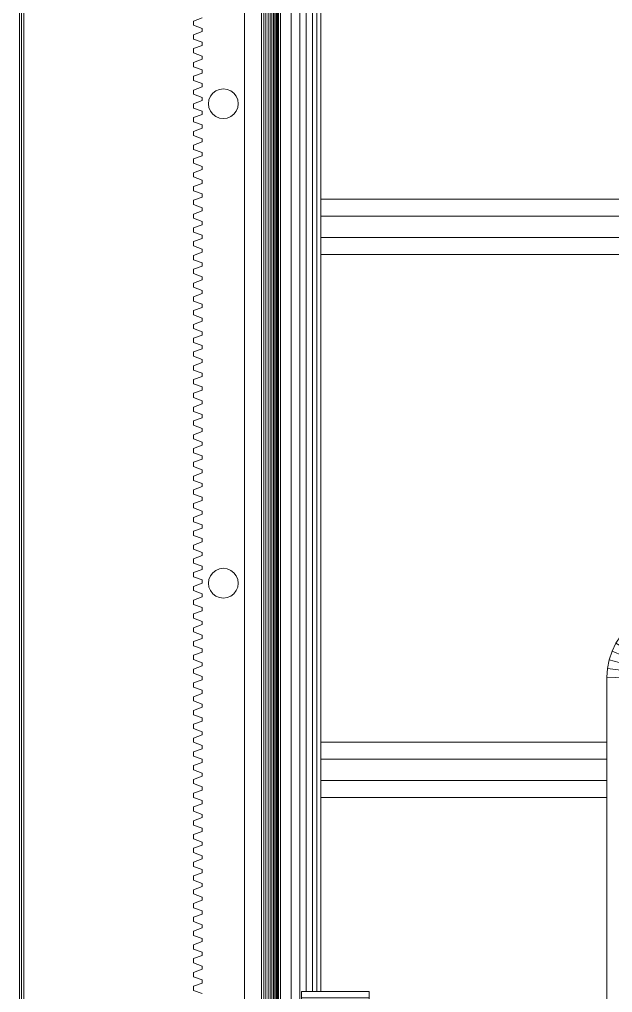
# Model space of a CAD drawing. Header units: inches. Extents: x -827 to 154, y -802 to 207.
# Drawn here: x -121.84 to -113.1, y -162.1 to -147.77 of the extents above; entities that cross this region are included whole.
import ezdxf

# ---------------------------------------------------------------- set-up
doc = ezdxf.new("R2010")
doc.units = ezdxf.units.IN
doc.header["$MEASUREMENT"] = 0
doc.layers.add('Layer0', color=7, linetype='Continuous', lineweight=9)
doc.layers.add('Shop_Sabre_RC-8_CNC_Router_skp', color=8, linetype='Continuous', lineweight=9)

# ---------------------------------------------------------------- blocks, each defined once
blk = doc.blocks.new('Shop_Sabre_RC-8_CNC_Router_skp_171-402910-Level 1')
at = {"layer": 'Layer0'}
for p, q in [((0.002, 6.078), (0, 6.07)), ((0, 6.07), (0.002, 6.078)), ((0, 6.07), (0, 0.055)), ((0, 6.07), (0, 0.055)), ((0.004, 6.086), (0.002, 6.078)), ((0.002, 6.078), (0.004, 6.086)), ((0.008, 6.093), (0.004, 6.086)), ((0.004, 6.086), (0.008, 6.093)), ((0.012, 6.099), (0.008, 6.093)), ((0.008, 6.093), (0.012, 6.099)), ((0.017, 6.105), (0.012, 6.099)), ((0.012, 6.099), (0.017, 6.105)), ((0.017, 6.105), (0.023, 6.11)), ((0.017, 6.105), (0.023, 6.11)), ((0.023, 6.11), (0.03, 6.115)), ((0.023, 6.11), (0.03, 6.115)), ((0.03, 6.115), (0.037, 6.118)), ((0.03, 6.115), (0.037, 6.118)), ((0.037, 6.118), (0.044, 6.121)), ((0.037, 6.118), (0.044, 6.121)), ((0.044, 6.121), (0.052, 6.122)), ((0.044, 6.121), (0.052, 6.122)), ((0.052, 6.122), (0.091, 6.125)), ((0.052, 6.122), (0.091, 6.125)), ((0.091, 6.125), (11.029, 6.125)), ((0.091, 6.125), (11.029, 6.125)), ((11.029, 6.125), (11.068, 6.122)), ((11.029, 6.125), (11.068, 6.122)), ((11.068, 6.122), (11.076, 6.121)), ((11.068, 6.122), (11.076, 6.121)), ((11.076, 6.121), (11.083, 6.118)), ((11.076, 6.121), (11.083, 6.118)), ((11.083, 6.118), (11.09, 6.115)), ((11.083, 6.118), (11.09, 6.115)), ((11.09, 6.115), (11.097, 6.11)), ((11.09, 6.115), (11.097, 6.11)), ((11.097, 6.11), (11.103, 6.105)), ((11.097, 6.11), (11.103, 6.105)), ((11.108, 6.099), (11.103, 6.105)), ((11.103, 6.105), (11.108, 6.099)), ((11.112, 6.093), (11.108, 6.099)), ((11.108, 6.099), (11.112, 6.093)), ((11.116, 6.086), (11.112, 6.093)), ((11.112, 6.093), (11.116, 6.086)), ((11.118, 6.078), (11.116, 6.086)), ((11.116, 6.086), (11.118, 6.078)), ((11.12, 6.07), (11.118, 6.078)), ((11.118, 6.078), (11.12, 6.07)), ((11.12, 6.07), (11.122, 6.032)), ((11.122, 6.032), (11.12, 6.07)), ((11.122, 4.372), (11.122, 6.032)), ((11.122, 4.372), (11.122, 6.032)), ((0.125, 0.125), (0.125, 6)), ((10.997, 6), (0.125, 6)), ((10.997, 4.497), (10.997, 6)), ((0, 0.055), (0.002, 0.047)), ((0.002, 0.047), (0, 0.055)), ((0.002, 0.047), (0.004, 0.039)), ((0.002, 0.047), (0.004, 0.039)), ((0.004, 0.039), (0.008, 0.032)), ((0.004, 0.039), (0.008, 0.032)), ((0.008, 0.032), (0.012, 0.026)), ((0.008, 0.032), (0.012, 0.026)), ((0.012, 0.026), (0.017, 0.02)), ((0.012, 0.026), (0.017, 0.02)), ((0.023, 0.015), (0.017, 0.02)), ((0.017, 0.02), (0.023, 0.015)), ((0.03, 0.01), (0.023, 0.015)), ((0.023, 0.015), (0.03, 0.01)), ((0.037, 0.007), (0.03, 0.01)), ((0.03, 0.01), (0.037, 0.007)), ((0.044, 0.004), (0.037, 0.007)), ((0.037, 0.007), (0.044, 0.004)), ((0.052, 0.003), (0.044, 0.004)), ((0.044, 0.004), (0.052, 0.003)), ((0.052, 0.003), (0.091, 0)), ((0.091, 0), (0.052, 0.003)), ((4.563, 0), (0.091, 0)), ((0.125, 0.125), (4.563, 0.125)), ((0.091, 0), (4.563, 0))]:
    blk.add_line(p, q, dxfattribs=at)
blk = doc.blocks.new('Shop_Sabre_RC-8_CNC_Router_skp_170-402909-Level 1')
at = {"layer": 'Layer0'}
for p, q in [((0.617, 12.915), (0.5, 12.857)), ((0.5, 12.857), (0.617, 12.915)), ((0.741, 12.957), (0.617, 12.915)), ((0.617, 12.915), (0.741, 12.957)), ((0.617, 12.915), (0.977, 12.047)), ((0.977, 12.047), (0.617, 12.915)), ((0.869, 12.983), (0.741, 12.957)), ((0.741, 12.957), (0.869, 12.983)), ((0.741, 12.957), (0.984, 12.05)), ((0.984, 12.05), (0.741, 12.957)), ((0.869, 12.983), (1, 12.991)), ((1, 12.991), (0.869, 12.983)), ((0.869, 12.983), (0.992, 12.051)), ((0.992, 12.051), (0.869, 12.983)), ((1, 12.991), (3.628, 12.991)), ((1, 12.991), (1.031, 12.054)), ((3.628, 12.991), (1, 12.991)), ((1.031, 12.054), (1, 12.991)), ((0.391, 12.785), (0.293, 12.699)), ((0.293, 12.699), (0.391, 12.785)), ((0.5, 12.857), (0.391, 12.785)), ((0.391, 12.785), (0.5, 12.857)), ((0.391, 12.785), (0.963, 12.039)), ((0.963, 12.039), (0.391, 12.785)), ((0.97, 12.044), (0.5, 12.857)), ((0.5, 12.857), (0.97, 12.044)), ((0.207, 12.6), (0.293, 12.699)), ((0.207, 12.6), (0.293, 12.699)), ((0.957, 12.034), (0.293, 12.699)), ((0.957, 12.034), (0.293, 12.699)), ((0.076, 12.374), (0.134, 12.491)), ((0.076, 12.374), (0.134, 12.491)), ((0.134, 12.491), (0.207, 12.6)), ((0.134, 12.491), (0.207, 12.6)), ((0.134, 12.491), (0.948, 12.022)), ((0.948, 12.022), (0.134, 12.491)), ((0.952, 12.028), (0.207, 12.6)), ((0.207, 12.6), (0.952, 12.028)), ((0.034, 12.25), (0.076, 12.374)), ((0.034, 12.25), (0.076, 12.374)), ((0.076, 12.374), (0.944, 12.015)), ((0.944, 12.015), (0.076, 12.374)), ((0.009, 12.122), (0.034, 12.25)), ((0.009, 12.122), (0.034, 12.25)), ((0.942, 12.007), (0.034, 12.25)), ((0.034, 12.25), (0.942, 12.007)), ((0.009, 12.122), (0, 11.991)), ((0, 11.991), (0.009, 12.122)), ((0.009, 12.122), (0.94, 11.999)), ((0.94, 11.999), (0.009, 12.122)), ((0, 0.991), (0, 11.991)), ((0, 11.991), (0.938, 11.961)), ((0, 11.991), (0, 0.991)), ((0, 11.991), (0.938, 11.961)), ((8, 0.991), (8, 5.994)), ((8, 5.994), (8, 0.991)), ((0, 0.991), (0.938, 1.022)), ((0.938, 1.022), (0, 0.991)), ((7.063, 1.022), (8, 0.991)), ((8, 0.991), (7.063, 1.022)), ((0, 0.991), (0.009, 0.861)), ((0, 0.991), (0.009, 0.861)), ((0.009, 0.861), (0.94, 0.984)), ((0.94, 0.984), (0.009, 0.861)), ((0.009, 0.861), (0.034, 0.733)), ((0.009, 0.861), (0.034, 0.733)), ((0.942, 0.976), (0.034, 0.733)), ((0.034, 0.733), (0.942, 0.976)), ((0.944, 0.968), (0.076, 0.609)), ((0.076, 0.609), (0.944, 0.968)), ((0.134, 0.491), (0.948, 0.961)), ((0.948, 0.961), (0.134, 0.491)), ((0.952, 0.955), (0.207, 0.383)), ((0.207, 0.383), (0.952, 0.955)), ((0.293, 0.284), (0.957, 0.949)), ((0.957, 0.949), (0.293, 0.284)), ((0.963, 0.943), (0.391, 0.198)), ((0.391, 0.198), (0.963, 0.943)), ((0.5, 0.125), (0.97, 0.939)), ((0.97, 0.939), (0.5, 0.125)), ((0.617, 0.068), (0.977, 0.936)), ((0.977, 0.936), (0.617, 0.068)), ((0.984, 0.933), (0.741, 0.026)), ((0.741, 0.026), (0.984, 0.933)), ((0.992, 0.931), (0.869, 0)), ((0.869, 0), (0.992, 0.931)), ((7.131, 0), (7.008, 0.931)), ((7.008, 0.931), (7.131, 0)), ((7.016, 0.933), (7.259, 0.026)), ((7.259, 0.026), (7.016, 0.933)), ((7.023, 0.936), (7.383, 0.068)), ((7.383, 0.068), (7.023, 0.936)), ((7.5, 0.125), (7.03, 0.939)), ((7.03, 0.939), (7.5, 0.125)), ((7.609, 0.198), (7.037, 0.943)), ((7.037, 0.943), (7.609, 0.198)), ((7.043, 0.949), (7.707, 0.284)), ((7.043, 0.949), (7.707, 0.284)), ((7.048, 0.955), (7.793, 0.383)), ((7.793, 0.383), (7.048, 0.955)), ((7.052, 0.961), (7.866, 0.491)), ((7.866, 0.491), (7.052, 0.961)), ((7.924, 0.609), (7.056, 0.968)), ((7.056, 0.968), (7.924, 0.609)), ((7.058, 0.976), (7.966, 0.733)), ((7.966, 0.733), (7.058, 0.976)), ((7.991, 0.861), (7.06, 0.984)), ((7.06, 0.984), (7.991, 0.861)), ((7.991, 0.861), (7.966, 0.733)), ((7.966, 0.733), (7.991, 0.861)), ((7.991, 0.861), (8, 0.991)), ((8, 0.991), (7.991, 0.861)), ((0.034, 0.733), (0.076, 0.609)), ((0.034, 0.733), (0.076, 0.609)), ((7.966, 0.733), (7.924, 0.609)), ((7.924, 0.609), (7.966, 0.733)), ((0.076, 0.609), (0.134, 0.491)), ((0.076, 0.609), (0.134, 0.491)), ((7.924, 0.609), (7.866, 0.491)), ((7.866, 0.491), (7.924, 0.609)), ((0.134, 0.491), (0.207, 0.383)), ((0.134, 0.491), (0.207, 0.383)), ((7.866, 0.491), (7.793, 0.383)), ((7.793, 0.383), (7.866, 0.491)), ((0.207, 0.383), (0.293, 0.284)), ((0.207, 0.383), (0.293, 0.284)), ((7.793, 0.383), (7.707, 0.284)), ((7.707, 0.284), (7.793, 0.383)), ((0.293, 0.284), (0.391, 0.198)), ((0.293, 0.284), (0.391, 0.198)), ((0.391, 0.198), (0.5, 0.125)), ((0.391, 0.198), (0.5, 0.125)), ((7.5, 0.125), (7.609, 0.198)), ((7.5, 0.125), (7.609, 0.198)), ((7.609, 0.198), (7.707, 0.284)), ((7.609, 0.198), (7.707, 0.284)), ((0.5, 0.125), (0.617, 0.068)), ((0.5, 0.125), (0.617, 0.068)), ((0.617, 0.068), (0.741, 0.026)), ((0.617, 0.068), (0.741, 0.026)), ((0.741, 0.026), (0.869, 0)), ((0.741, 0.026), (0.869, 0)), ((0.869, 0), (7.131, 0)), ((0.869, 0), (7.131, 0)), ((7.131, 0), (7.259, 0.026)), ((7.131, 0), (7.259, 0.026)), ((7.259, 0.026), (7.383, 0.068)), ((7.259, 0.026), (7.383, 0.068)), ((7.383, 0.068), (7.5, 0.125)), ((7.383, 0.068), (7.5, 0.125))]:
    blk.add_line(p, q, dxfattribs=at)
at = {"rotation": 90}
blk.add_blockref('Shop_Sabre_RC-8_CNC_Router_skp_171-402910-Level 1', (7.063, 0.931), dxfattribs=at)
blk = doc.blocks.new('Shop_Sabre_RC-8_CNC_Router_skp_161-402900-Level 1')
at = {"layer": 'Layer0'}
for p, q in [((0, 0), (0, 1)), ((0.09375, 1), (0, 1)), ((0, 1), (0.09375, 1)), ((0, 0), (0, 1)), ((0.09375, 1), (0.46875, 1)), ((0.09375, 1), (0.09375, 0)), ((0.09375, 0), (0.09375, 1)), ((0.09375, 0), (0.09375, 1)), ((0.46875, 1), (0.09375, 1)), ((1.78125, 1), (0.46875, 1)), ((0.46875, 0), (0.46875, 1)), ((0.46875, 1), (0.46875, 0)), ((0.46875, 0), (0.46875, 1)), ((1.78125, 1), (0.46875, 1)), ((1.875, 1), (1.78125, 1)), ((1.78125, 0), (1.78125, 1)), ((1.875, 1), (1.78125, 1)), ((1.78125, 1), (1.78125, 0)), ((1.78125, 1), (1.78125, 0)), ((0, 0), (0.09375, 0)), ((0, 0), (0.09375, 0)), ((0.09375, 0), (0.375, 0)), ((0.09375, 0), (0.375, 0))]:
    blk.add_line(p, q, dxfattribs=at)
blk = doc.blocks.new('Shop_Sabre_RC-8_CNC_Router_skp_159-402898-Level 1')
at = {"extrusion": (0, 0, -1), "rotation": 89.99999999999211}
blk.add_blockref('Shop_Sabre_RC-8_CNC_Router_skp_161-402900-Level 1', (-2.4375, 0), dxfattribs=at)
blk = doc.blocks.new('Shop_Sabre_RC-8_CNC_Router_skp_139-402878-Level 1')
at = {"layer": 'Layer0'}
for p, q in [((51.187, 0.562), (46.976, 0.562)), ((51.187, 0.562), (46.976, 0.562)), ((46.976, 0.25), (51.187, 0.25)), ((46.976, 0.25), (51.187, 0.25))]:
    blk.add_line(p, q, dxfattribs=at)
blk = doc.blocks.new('Shop_Sabre_RC-8_CNC_Router_skp_138-402877-Level 1')
at = {"layer": 'Layer0'}
for p, q in [((51.1875, 0.5625), (0, 0.5625)), ((51.1875, 0.5625), (0, 0.5625)), ((0, 0.25), (51.1875, 0.25)), ((0, 0.25), (51.1875, 0.25))]:
    blk.add_line(p, q, dxfattribs=at)
blk = doc.blocks.new('Shop_Sabre_RC-8_CNC_Router_skp_135-402874-Level 1')
at = {"layer": 'Layer0'}
for p, q in [((48.789, 26.563), (53, 26.563)), ((53, 26.563), (48.789, 26.563)), ((53, 25.75), (48.789, 25.75)), ((48.789, 25.75), (53, 25.75)), ((53, 18.563), (1.812, 18.563)), ((1.812, 18.563), (53, 18.563)), ((1.812, 17.75), (53, 17.75)), ((1.812, 17.75), (53, 17.75))]:
    blk.add_line(p, q, dxfattribs=at)
for name, p in [('Shop_Sabre_RC-8_CNC_Router_skp_139-402878-Level 1', (1.812, 25.75)), ('Shop_Sabre_RC-8_CNC_Router_skp_138-402877-Level 1', (1.812, 17.75))]:
    blk.add_blockref(name, p)
blk = doc.blocks.new('Shop_Sabre_RC-8_CNC_Router_skp_125-402864-Level 1')
at = {"layer": 'Layer0'}
for p, q in [((74.049, 0.625), (108.906, 0.625)), ((108.906, 0.625), (74.049, 0.625)), ((74.049, 0.562), (108.906, 0.562)), ((74.049, 0.562), (108.906, 0.562)), ((108.906, 0.5), (74.049, 0.5)), ((74.049, 0.5), (108.906, 0.5)), ((108.906, 0.312), (72.174, 0.312)), ((108.906, 0.312), (72.174, 0.312)), ((74.049, 0.409), (108.906, 0.409)), ((74.049, 0.409), (108.906, 0.409)), ((72.174, 0.187), (108.906, 0.187)), ((72.174, 0.187), (108.906, 0.187)), ((108.906, 0.031), (72.174, 0.031)), ((72.174, 0.031), (108.906, 0.031))]:
    blk.add_line(p, q, dxfattribs=at)
blk = doc.blocks.new('Shop_Sabre_RC-8_CNC_Router_skp_110-402849-Level 1')
at = {"layer": 'Layer0'}
for p, q in [((54.125, 0.094), (54.125, 31.295)), ((54.125, 31.295), (54.125, 0.094)), ((54.875, 29.406), (54.75, 29.453)), ((54.875, 29.406), (54.75, 29.453)), ((54.875, 29.406), (54.875, 29.344)), ((54.875, 29.406), (54.875, 29.344)), ((54.75, 29.297), (54.875, 29.344)), ((54.75, 29.297), (54.875, 29.344)), ((54.75, 29.297), (54.75, 29.25)), ((54.75, 29.297), (54.75, 29.25)), ((54.875, 29.203), (54.75, 29.25)), ((54.875, 29.203), (54.75, 29.25)), ((54.75, 29.094), (54.875, 29.141)), ((54.75, 29.094), (54.875, 29.141)), ((54.875, 29.203), (54.875, 29.141)), ((54.875, 29.203), (54.875, 29.141)), ((54.75, 29.094), (54.75, 29.047)), ((54.75, 29.094), (54.75, 29.047)), ((54.875, 29), (54.75, 29.047)), ((54.875, 29), (54.75, 29.047)), ((54.875, 29), (54.875, 28.937)), ((54.875, 29), (54.875, 28.937)), ((54.75, 28.891), (54.875, 28.937)), ((54.75, 28.891), (54.875, 28.937)), ((54.75, 28.891), (54.75, 28.844)), ((54.75, 28.891), (54.75, 28.844)), ((54.875, 28.797), (54.75, 28.844)), ((54.875, 28.797), (54.75, 28.844)), ((54.75, 28.687), (54.875, 28.734)), ((54.75, 28.687), (54.875, 28.734)), ((54.75, 28.687), (54.75, 28.641)), ((54.75, 28.687), (54.75, 28.641)), ((54.875, 28.797), (54.875, 28.734)), ((54.875, 28.797), (54.875, 28.734)), ((54.875, 28.594), (54.75, 28.641)), ((54.875, 28.594), (54.75, 28.641)), ((54.75, 28.484), (54.875, 28.531)), ((54.75, 28.484), (54.875, 28.531)), ((54.875, 28.594), (54.875, 28.531)), ((54.875, 28.594), (54.875, 28.531)), ((54.75, 28.484), (54.75, 28.437)), ((54.75, 28.484), (54.75, 28.437)), ((54.875, 28.391), (54.75, 28.437)), ((54.875, 28.391), (54.75, 28.437)), ((54.875, 28.391), (54.875, 28.328)), ((54.875, 28.391), (54.875, 28.328)), ((54.75, 28.281), (54.875, 28.328)), ((54.75, 28.281), (54.875, 28.328)), ((54.75, 28.281), (54.75, 28.234)), ((54.75, 28.281), (54.75, 28.234)), ((54.875, 28.187), (54.75, 28.234)), ((54.875, 28.187), (54.75, 28.234)), ((54.75, 28.078), (54.875, 28.125)), ((54.75, 28.078), (54.875, 28.125)), ((54.875, 28.187), (54.875, 28.125)), ((54.875, 28.187), (54.875, 28.125)), ((54.75, 28.078), (54.75, 28.031)), ((54.75, 28.078), (54.75, 28.031)), ((54.875, 27.984), (54.75, 28.031)), ((54.875, 27.984), (54.75, 28.031)), ((54.875, 27.984), (54.875, 27.922)), ((54.875, 27.984), (54.875, 27.922)), ((54.75, 27.875), (54.875, 27.922)), ((54.75, 27.875), (54.875, 27.922)), ((54.75, 27.875), (54.75, 27.828)), ((54.75, 27.875), (54.75, 27.828)), ((54.875, 27.781), (54.75, 27.828)), ((54.875, 27.781), (54.75, 27.828)), ((54.75, 27.672), (54.875, 27.719)), ((54.75, 27.672), (54.875, 27.719)), ((54.75, 27.672), (54.75, 27.625)), ((54.75, 27.672), (54.75, 27.625)), ((54.875, 27.781), (54.875, 27.719)), ((54.875, 27.781), (54.875, 27.719)), ((54.875, 27.578), (54.75, 27.625)), ((54.875, 27.578), (54.75, 27.625)), ((54.875, 27.578), (54.875, 27.516)), ((54.875, 27.578), (54.875, 27.516)), ((54.75, 27.469), (54.875, 27.516)), ((54.75, 27.469), (54.875, 27.516)), ((54.75, 27.469), (54.75, 27.422)), ((54.75, 27.469), (54.75, 27.422)), ((54.875, 27.375), (54.75, 27.422)), ((54.875, 27.375), (54.75, 27.422)), ((54.75, 27.266), (54.875, 27.312)), ((54.75, 27.266), (54.875, 27.312)), ((54.75, 27.266), (54.75, 27.219)), ((54.75, 27.266), (54.75, 27.219)), ((54.875, 27.375), (54.875, 27.312)), ((54.875, 27.375), (54.875, 27.312)), ((54.875, 27.172), (54.75, 27.219)), ((54.875, 27.172), (54.75, 27.219)), ((54.75, 27.062), (54.875, 27.109)), ((54.75, 27.062), (54.875, 27.109)), ((54.875, 27.172), (54.875, 27.109)), ((54.875, 27.172), (54.875, 27.109)), ((54.75, 27.062), (54.75, 27.016)), ((54.75, 27.062), (54.75, 27.016)), ((54.875, 26.969), (54.75, 27.016)), ((54.875, 26.969), (54.75, 27.016)), ((54.875, 26.969), (54.875, 26.906)), ((54.875, 26.969), (54.875, 26.906)), ((54.75, 26.859), (54.875, 26.906)), ((54.75, 26.859), (54.875, 26.906)), ((54.75, 26.859), (54.75, 26.812)), ((54.75, 26.859), (54.75, 26.812)), ((54.875, 26.766), (54.75, 26.812)), ((54.875, 26.766), (54.75, 26.812)), ((54.75, 26.656), (54.875, 26.703)), ((54.75, 26.656), (54.875, 26.703)), ((54.875, 26.766), (54.875, 26.703)), ((54.875, 26.766), (54.875, 26.703)), ((54.75, 26.656), (54.75, 26.609)), ((54.75, 26.656), (54.75, 26.609)), ((54.875, 26.562), (54.75, 26.609)), ((54.875, 26.562), (54.75, 26.609)), ((54.875, 26.562), (54.875, 26.5)), ((54.875, 26.562), (54.875, 26.5)), ((54.75, 26.453), (54.875, 26.5)), ((54.75, 26.453), (54.875, 26.5)), ((54.75, 26.453), (54.75, 26.406)), ((54.75, 26.453), (54.75, 26.406)), ((54.875, 26.359), (54.75, 26.406)), ((54.875, 26.359), (54.75, 26.406)), ((54.75, 26.25), (54.875, 26.297)), ((54.75, 26.25), (54.875, 26.297)), ((54.75, 26.25), (54.75, 26.203)), ((54.75, 26.25), (54.75, 26.203)), ((54.875, 26.359), (54.875, 26.297)), ((54.875, 26.359), (54.875, 26.297)), ((54.875, 26.156), (54.75, 26.203)), ((54.875, 26.156), (54.75, 26.203)), ((54.75, 26.047), (54.875, 26.094)), ((54.75, 26.047), (54.875, 26.094)), ((54.875, 26.156), (54.875, 26.094)), ((54.875, 26.156), (54.875, 26.094)), ((54.75, 26.047), (54.75, 26)), ((54.75, 26.047), (54.75, 26)), ((54.875, 25.953), (54.75, 26)), ((54.875, 25.953), (54.75, 26)), ((54.875, 25.953), (54.875, 25.891)), ((54.875, 25.953), (54.875, 25.891)), ((54.75, 25.844), (54.875, 25.891)), ((54.75, 25.844), (54.875, 25.891)), ((54.75, 25.844), (54.75, 25.797)), ((54.75, 25.844), (54.75, 25.797)), ((54.875, 25.75), (54.75, 25.797)), ((54.875, 25.75), (54.75, 25.797)), ((54.75, 25.641), (54.875, 25.687)), ((54.75, 25.641), (54.875, 25.687)), ((54.875, 25.75), (54.875, 25.687)), ((54.875, 25.75), (54.875, 25.687)), ((54.75, 25.641), (54.75, 25.594)), ((54.75, 25.641), (54.75, 25.594)), ((54.875, 25.547), (54.75, 25.594)), ((54.875, 25.547), (54.75, 25.594)), ((54.875, 25.547), (54.875, 25.484)), ((54.875, 25.547), (54.875, 25.484)), ((54.75, 25.437), (54.875, 25.484)), ((54.75, 25.437), (54.875, 25.484)), ((54.75, 25.437), (54.75, 25.391)), ((54.75, 25.437), (54.75, 25.391)), ((54.875, 25.344), (54.75, 25.391)), ((54.875, 25.344), (54.75, 25.391)), ((54.75, 25.234), (54.875, 25.281)), ((54.75, 25.234), (54.875, 25.281)), ((54.75, 25.234), (54.75, 25.187)), ((54.75, 25.234), (54.75, 25.187)), ((54.875, 25.344), (54.875, 25.281)), ((54.875, 25.344), (54.875, 25.281)), ((54.875, 25.141), (54.75, 25.187)), ((54.875, 25.141), (54.75, 25.187)), ((54.875, 25.141), (54.875, 25.078)), ((54.875, 25.141), (54.875, 25.078)), ((54.75, 25.031), (54.875, 25.078)), ((54.75, 25.031), (54.875, 25.078)), ((54.75, 25.031), (54.75, 24.984)), ((54.75, 25.031), (54.75, 24.984)), ((54.875, 24.937), (54.75, 24.984)), ((54.875, 24.937), (54.75, 24.984)), ((54.75, 24.828), (54.875, 24.875)), ((54.75, 24.828), (54.875, 24.875)), ((54.75, 24.828), (54.75, 24.781)), ((54.75, 24.828), (54.75, 24.781)), ((54.875, 24.937), (54.875, 24.875)), ((54.875, 24.937), (54.875, 24.875)), ((54.875, 24.734), (54.75, 24.781)), ((54.875, 24.734), (54.75, 24.781)), ((54.75, 24.625), (54.875, 24.672)), ((54.75, 24.625), (54.875, 24.672)), ((54.875, 24.734), (54.875, 24.672)), ((54.875, 24.734), (54.875, 24.672)), ((54.75, 24.625), (54.75, 24.578)), ((54.75, 24.625), (54.75, 24.578)), ((54.875, 24.531), (54.75, 24.578)), ((54.875, 24.531), (54.75, 24.578)), ((54.875, 24.531), (54.875, 24.469)), ((54.875, 24.531), (54.875, 24.469)), ((54.75, 24.422), (54.875, 24.469)), ((54.75, 24.422), (54.875, 24.469)), ((54.75, 24.422), (54.75, 24.375)), ((54.75, 24.422), (54.75, 24.375)), ((54.875, 24.328), (54.75, 24.375)), ((54.875, 24.328), (54.75, 24.375)), ((54.75, 24.219), (54.875, 24.266)), ((54.75, 24.219), (54.875, 24.266)), ((54.875, 24.328), (54.875, 24.266)), ((54.875, 24.328), (54.875, 24.266)), ((54.75, 24.219), (54.75, 24.172)), ((54.75, 24.219), (54.75, 24.172)), ((54.875, 24.125), (54.75, 24.172)), ((54.875, 24.125), (54.75, 24.172)), ((54.875, 24.125), (54.875, 24.062)), ((54.875, 24.125), (54.875, 24.062)), ((54.75, 24.016), (54.875, 24.062)), ((54.75, 24.016), (54.875, 24.062)), ((54.75, 24.016), (54.75, 23.969)), ((54.75, 24.016), (54.75, 23.969)), ((54.875, 23.922), (54.75, 23.969)), ((54.875, 23.922), (54.75, 23.969)), ((54.75, 23.812), (54.875, 23.859)), ((54.75, 23.812), (54.875, 23.859)), ((54.75, 23.812), (54.75, 23.766)), ((54.75, 23.812), (54.75, 23.766)), ((54.875, 23.922), (54.875, 23.859)), ((54.875, 23.922), (54.875, 23.859)), ((54.875, 23.719), (54.75, 23.766)), ((54.875, 23.719), (54.75, 23.766)), ((54.75, 23.609), (54.875, 23.656)), ((54.75, 23.609), (54.875, 23.656)), ((54.875, 23.719), (54.875, 23.656)), ((54.875, 23.719), (54.875, 23.656)), ((54.226, 23.463), (54.248, 23.516)), ((54.226, 23.463), (54.248, 23.516)), ((54.248, 23.516), (54.283, 23.561)), ((54.248, 23.516), (54.283, 23.561)), ((54.283, 23.561), (54.328, 23.596)), ((54.283, 23.561), (54.328, 23.596)), ((54.328, 23.596), (54.381, 23.618)), ((54.328, 23.596), (54.381, 23.618)), ((54.381, 23.618), (54.437, 23.625)), ((54.381, 23.618), (54.437, 23.625)), ((54.437, 23.625), (54.494, 23.618)), ((54.437, 23.625), (54.494, 23.618)), ((54.494, 23.618), (54.547, 23.596)), ((54.494, 23.618), (54.547, 23.596)), ((54.547, 23.596), (54.592, 23.561)), ((54.547, 23.596), (54.592, 23.561)), ((54.592, 23.561), (54.627, 23.516)), ((54.592, 23.561), (54.627, 23.516)), ((54.627, 23.516), (54.649, 23.463)), ((54.627, 23.516), (54.649, 23.463)), ((54.75, 23.609), (54.75, 23.562)), ((54.75, 23.609), (54.75, 23.562)), ((54.875, 23.516), (54.75, 23.562)), ((54.875, 23.516), (54.75, 23.562)), ((54.875, 23.516), (54.875, 23.453)), ((54.875, 23.516), (54.875, 23.453)), ((54.226, 23.463), (54.219, 23.406)), ((54.219, 23.406), (54.226, 23.463)), ((54.226, 23.35), (54.219, 23.406)), ((54.219, 23.406), (54.226, 23.35)), ((54.649, 23.463), (54.656, 23.406)), ((54.656, 23.406), (54.649, 23.463)), ((54.649, 23.35), (54.656, 23.406)), ((54.656, 23.406), (54.649, 23.35)), ((54.75, 23.406), (54.875, 23.453)), ((54.75, 23.406), (54.875, 23.453)), ((54.75, 23.406), (54.75, 23.359)), ((54.75, 23.406), (54.75, 23.359)), ((54.226, 23.35), (54.248, 23.297)), ((54.226, 23.35), (54.248, 23.297)), ((54.248, 23.297), (54.283, 23.252)), ((54.248, 23.297), (54.283, 23.252)), ((54.283, 23.252), (54.328, 23.217)), ((54.283, 23.252), (54.328, 23.217)), ((54.547, 23.217), (54.592, 23.252)), ((54.547, 23.217), (54.592, 23.252)), ((54.592, 23.252), (54.627, 23.297)), ((54.592, 23.252), (54.627, 23.297)), ((54.627, 23.297), (54.649, 23.35)), ((54.627, 23.297), (54.649, 23.35)), ((54.875, 23.312), (54.75, 23.359)), ((54.875, 23.312), (54.75, 23.359)), ((54.75, 23.203), (54.875, 23.25)), ((54.75, 23.203), (54.875, 23.25)), ((54.875, 23.312), (54.875, 23.25)), ((54.875, 23.312), (54.875, 23.25)), ((54.328, 23.217), (54.381, 23.195)), ((54.328, 23.217), (54.381, 23.195)), ((54.381, 23.195), (54.437, 23.187)), ((54.381, 23.195), (54.437, 23.187)), ((54.437, 23.187), (54.494, 23.195)), ((54.437, 23.187), (54.494, 23.195)), ((54.494, 23.195), (54.547, 23.217)), ((54.494, 23.195), (54.547, 23.217)), ((54.75, 23.203), (54.75, 23.156)), ((54.75, 23.203), (54.75, 23.156)), ((54.875, 23.109), (54.75, 23.156)), ((54.875, 23.109), (54.75, 23.156)), ((54.875, 23.109), (54.875, 23.047)), ((54.875, 23.109), (54.875, 23.047)), ((54.75, 23), (54.875, 23.047)), ((54.75, 23), (54.875, 23.047)), ((54.75, 23), (54.75, 22.953)), ((54.75, 23), (54.75, 22.953)), ((54.875, 22.906), (54.75, 22.953)), ((54.875, 22.906), (54.75, 22.953)), ((54.75, 22.797), (54.875, 22.844)), ((54.75, 22.797), (54.875, 22.844)), ((54.75, 22.797), (54.75, 22.75)), ((54.75, 22.797), (54.75, 22.75)), ((54.875, 22.906), (54.875, 22.844)), ((54.875, 22.906), (54.875, 22.844)), ((54.875, 22.703), (54.75, 22.75)), ((54.875, 22.703), (54.75, 22.75)), ((54.875, 22.703), (54.875, 22.641)), ((54.875, 22.703), (54.875, 22.641)), ((54.75, 22.594), (54.875, 22.641)), ((54.75, 22.594), (54.875, 22.641)), ((54.75, 22.594), (54.75, 22.547)), ((54.75, 22.594), (54.75, 22.547)), ((54.875, 22.5), (54.75, 22.547)), ((54.875, 22.5), (54.75, 22.547)), ((54.75, 22.391), (54.875, 22.437)), ((54.75, 22.391), (54.875, 22.437)), ((54.75, 22.391), (54.75, 22.344)), ((54.75, 22.391), (54.75, 22.344)), ((54.875, 22.5), (54.875, 22.437)), ((54.875, 22.5), (54.875, 22.437)), ((54.875, 22.297), (54.75, 22.344)), ((54.875, 22.297), (54.75, 22.344)), ((54.75, 22.187), (54.875, 22.234)), ((54.75, 22.187), (54.875, 22.234)), ((54.875, 22.297), (54.875, 22.234)), ((54.875, 22.297), (54.875, 22.234)), ((54.75, 22.187), (54.75, 22.141)), ((54.75, 22.187), (54.75, 22.141)), ((54.875, 22.094), (54.75, 22.141)), ((54.875, 22.094), (54.75, 22.141)), ((54.875, 22.094), (54.875, 22.031)), ((54.875, 22.094), (54.875, 22.031)), ((54.75, 21.984), (54.875, 22.031)), ((54.75, 21.984), (54.875, 22.031)), ((54.75, 21.984), (54.75, 21.937)), ((54.75, 21.984), (54.75, 21.937)), ((54.875, 21.891), (54.75, 21.937)), ((54.875, 21.891), (54.75, 21.937)), ((54.75, 21.781), (54.875, 21.828)), ((54.75, 21.781), (54.875, 21.828)), ((54.875, 21.891), (54.875, 21.828)), ((54.875, 21.891), (54.875, 21.828)), ((54.75, 21.781), (54.75, 21.734)), ((54.75, 21.781), (54.75, 21.734)), ((54.875, 21.687), (54.75, 21.734)), ((54.875, 21.687), (54.75, 21.734)), ((54.875, 21.687), (54.875, 21.625)), ((54.875, 21.687), (54.875, 21.625)), ((54.75, 21.578), (54.875, 21.625)), ((54.75, 21.578), (54.875, 21.625)), ((54.75, 21.578), (54.75, 21.531)), ((54.75, 21.578), (54.75, 21.531)), ((54.875, 21.484), (54.75, 21.531)), ((54.875, 21.484), (54.75, 21.531)), ((54.75, 21.375), (54.875, 21.422)), ((54.75, 21.375), (54.875, 21.422)), ((54.75, 21.375), (54.75, 21.328)), ((54.75, 21.375), (54.75, 21.328)), ((54.875, 21.484), (54.875, 21.422)), ((54.875, 21.484), (54.875, 21.422)), ((54.875, 21.281), (54.75, 21.328)), ((54.875, 21.281), (54.75, 21.328)), ((54.75, 21.172), (54.875, 21.219)), ((54.75, 21.172), (54.875, 21.219)), ((54.875, 21.281), (54.875, 21.219)), ((54.875, 21.281), (54.875, 21.219)), ((54.75, 21.172), (54.75, 21.125)), ((54.75, 21.172), (54.75, 21.125)), ((54.875, 21.078), (54.75, 21.125)), ((54.875, 21.078), (54.75, 21.125)), ((54.875, 21.078), (54.875, 21.016)), ((54.875, 21.078), (54.875, 21.016)), ((54.75, 20.969), (54.875, 21.016)), ((54.75, 20.969), (54.875, 21.016)), ((54.75, 20.969), (54.75, 20.922)), ((54.75, 20.969), (54.75, 20.922)), ((54.875, 20.875), (54.75, 20.922)), ((54.875, 20.875), (54.75, 20.922)), ((54.75, 20.766), (54.875, 20.812)), ((54.75, 20.766), (54.875, 20.812)), ((54.875, 20.875), (54.875, 20.812)), ((54.875, 20.875), (54.875, 20.812)), ((54.75, 20.766), (54.75, 20.719)), ((54.75, 20.766), (54.75, 20.719)), ((54.875, 20.672), (54.75, 20.719)), ((54.875, 20.672), (54.75, 20.719)), ((54.875, 20.672), (54.875, 20.609)), ((54.875, 20.672), (54.875, 20.609)), ((54.75, 20.562), (54.875, 20.609)), ((54.75, 20.562), (54.875, 20.609)), ((54.75, 20.562), (54.75, 20.516)), ((54.75, 20.562), (54.75, 20.516)), ((54.875, 20.469), (54.75, 20.516)), ((54.875, 20.469), (54.75, 20.516)), ((54.75, 20.359), (54.875, 20.406)), ((54.75, 20.359), (54.875, 20.406)), ((54.75, 20.359), (54.75, 20.312)), ((54.75, 20.359), (54.75, 20.312)), ((54.875, 20.469), (54.875, 20.406)), ((54.875, 20.469), (54.875, 20.406)), ((54.875, 20.266), (54.75, 20.312)), ((54.875, 20.266), (54.75, 20.312)), ((54.875, 20.266), (54.875, 20.203)), ((54.875, 20.266), (54.875, 20.203)), ((54.75, 20.156), (54.875, 20.203)), ((54.75, 20.156), (54.875, 20.203)), ((54.75, 20.156), (54.75, 20.109)), ((54.75, 20.156), (54.75, 20.109)), ((54.875, 20.062), (54.75, 20.109)), ((54.875, 20.062), (54.75, 20.109)), ((54.75, 19.953), (54.875, 20)), ((54.75, 19.953), (54.875, 20)), ((54.75, 19.953), (54.75, 19.906)), ((54.75, 19.953), (54.75, 19.906)), ((54.875, 20.062), (54.875, 20)), ((54.875, 20.062), (54.875, 20)), ((54.875, 19.859), (54.75, 19.906)), ((54.875, 19.859), (54.75, 19.906)), ((54.75, 19.75), (54.875, 19.797)), ((54.75, 19.75), (54.875, 19.797)), ((54.875, 19.859), (54.875, 19.797)), ((54.875, 19.859), (54.875, 19.797)), ((54.75, 19.75), (54.75, 19.703)), ((54.75, 19.75), (54.75, 19.703)), ((54.875, 19.656), (54.75, 19.703)), ((54.875, 19.656), (54.75, 19.703)), ((54.875, 19.656), (54.875, 19.594)), ((54.875, 19.656), (54.875, 19.594)), ((54.75, 19.547), (54.875, 19.594)), ((54.75, 19.547), (54.875, 19.594)), ((54.75, 19.547), (54.75, 19.5)), ((54.75, 19.547), (54.75, 19.5)), ((54.875, 19.453), (54.75, 19.5)), ((54.875, 19.453), (54.75, 19.5)), ((54.75, 19.344), (54.875, 19.391)), ((54.75, 19.344), (54.875, 19.391)), ((54.875, 19.453), (54.875, 19.391)), ((54.875, 19.453), (54.875, 19.391)), ((54.75, 19.344), (54.75, 19.297)), ((54.75, 19.344), (54.75, 19.297)), ((54.875, 19.25), (54.75, 19.297)), ((54.875, 19.25), (54.75, 19.297)), ((54.875, 19.25), (54.875, 19.187)), ((54.875, 19.25), (54.875, 19.187)), ((54.75, 19.141), (54.875, 19.187)), ((54.75, 19.141), (54.875, 19.187)), ((54.75, 19.141), (54.75, 19.094)), ((54.75, 19.141), (54.75, 19.094)), ((54.875, 19.047), (54.75, 19.094)), ((54.875, 19.047), (54.75, 19.094)), ((54.75, 18.937), (54.875, 18.984)), ((54.75, 18.937), (54.875, 18.984)), ((54.75, 18.937), (54.75, 18.891)), ((54.75, 18.937), (54.75, 18.891)), ((54.875, 19.047), (54.875, 18.984)), ((54.875, 19.047), (54.875, 18.984)), ((54.875, 18.844), (54.75, 18.891)), ((54.875, 18.844), (54.75, 18.891)), ((54.75, 18.734), (54.875, 18.781)), ((54.75, 18.734), (54.875, 18.781)), ((54.875, 18.844), (54.875, 18.781)), ((54.875, 18.844), (54.875, 18.781)), ((54.75, 18.734), (54.75, 18.687)), ((54.75, 18.734), (54.75, 18.687)), ((54.875, 18.641), (54.75, 18.687)), ((54.875, 18.641), (54.75, 18.687)), ((54.875, 18.641), (54.875, 18.578)), ((54.875, 18.641), (54.875, 18.578)), ((54.75, 18.531), (54.875, 18.578)), ((54.75, 18.531), (54.875, 18.578)), ((54.75, 18.531), (54.75, 18.484)), ((54.75, 18.531), (54.75, 18.484)), ((54.875, 18.437), (54.75, 18.484)), ((54.875, 18.437), (54.75, 18.484)), ((54.75, 18.328), (54.875, 18.375)), ((54.75, 18.328), (54.875, 18.375)), ((54.875, 18.437), (54.875, 18.375)), ((54.875, 18.437), (54.875, 18.375)), ((54.75, 18.328), (54.75, 18.281)), ((54.75, 18.328), (54.75, 18.281)), ((54.875, 18.234), (54.75, 18.281)), ((54.875, 18.234), (54.75, 18.281)), ((54.875, 18.234), (54.875, 18.172)), ((54.875, 18.234), (54.875, 18.172)), ((54.75, 18.125), (54.875, 18.172)), ((54.75, 18.125), (54.875, 18.172)), ((54.75, 18.125), (54.75, 18.078)), ((54.75, 18.125), (54.75, 18.078)), ((54.875, 18.031), (54.75, 18.078)), ((54.875, 18.031), (54.75, 18.078)), ((54.75, 17.922), (54.875, 17.969)), ((54.75, 17.922), (54.875, 17.969)), ((54.75, 17.922), (54.75, 17.875)), ((54.75, 17.922), (54.75, 17.875)), ((54.875, 18.031), (54.875, 17.969)), ((54.875, 18.031), (54.875, 17.969)), ((54.875, 17.828), (54.75, 17.875)), ((54.875, 17.828), (54.75, 17.875)), ((54.875, 17.828), (54.875, 17.766)), ((54.875, 17.828), (54.875, 17.766)), ((54.75, 17.719), (54.875, 17.766)), ((54.75, 17.719), (54.875, 17.766)), ((54.75, 17.719), (54.75, 17.672)), ((54.75, 17.719), (54.75, 17.672)), ((54.875, 17.625), (54.75, 17.672)), ((54.875, 17.625), (54.75, 17.672)), ((54.75, 17.516), (54.875, 17.562)), ((54.75, 17.516), (54.875, 17.562)), ((54.75, 17.516), (54.75, 17.469)), ((54.75, 17.516), (54.75, 17.469)), ((54.875, 17.625), (54.875, 17.562)), ((54.875, 17.625), (54.875, 17.562)), ((54.875, 17.422), (54.75, 17.469)), ((54.875, 17.422), (54.75, 17.469)), ((54.75, 17.312), (54.875, 17.359)), ((54.75, 17.312), (54.875, 17.359)), ((54.875, 17.422), (54.875, 17.359)), ((54.875, 17.422), (54.875, 17.359)), ((54.75, 17.312), (54.75, 17.266)), ((54.75, 17.312), (54.75, 17.266)), ((54.875, 17.219), (54.75, 17.266)), ((54.875, 17.219), (54.75, 17.266)), ((54.875, 17.219), (54.875, 17.156)), ((54.875, 17.219), (54.875, 17.156)), ((54.75, 17.109), (54.875, 17.156)), ((54.75, 17.109), (54.875, 17.156)), ((54.75, 17.109), (54.75, 17.062)), ((54.75, 17.109), (54.75, 17.062)), ((54.875, 17.016), (54.75, 17.062)), ((54.875, 17.016), (54.75, 17.062)), ((54.75, 16.906), (54.875, 16.953)), ((54.75, 16.906), (54.875, 16.953)), ((54.875, 17.016), (54.875, 16.953)), ((54.875, 17.016), (54.875, 16.953)), ((54.75, 16.906), (54.75, 16.859)), ((54.75, 16.906), (54.75, 16.859)), ((54.875, 16.812), (54.75, 16.859)), ((54.875, 16.812), (54.75, 16.859)), ((54.875, 16.812), (54.875, 16.75)), ((54.875, 16.812), (54.875, 16.75)), ((54.75, 16.703), (54.875, 16.75)), ((54.75, 16.703), (54.875, 16.75)), ((54.75, 16.703), (54.75, 16.656)), ((54.75, 16.703), (54.75, 16.656)), ((54.875, 16.609), (54.75, 16.656)), ((54.875, 16.609), (54.75, 16.656)), ((54.248, 16.453), (54.283, 16.498)), ((54.248, 16.453), (54.283, 16.498)), ((54.283, 16.498), (54.328, 16.533)), ((54.283, 16.498), (54.328, 16.533)), ((54.328, 16.533), (54.381, 16.555)), ((54.328, 16.533), (54.381, 16.555)), ((54.381, 16.555), (54.437, 16.562)), ((54.381, 16.555), (54.437, 16.562)), ((54.437, 16.562), (54.494, 16.555)), ((54.437, 16.562), (54.494, 16.555)), ((54.494, 16.555), (54.547, 16.533)), ((54.494, 16.555), (54.547, 16.533)), ((54.547, 16.533), (54.592, 16.498)), ((54.547, 16.533), (54.592, 16.498)), ((54.592, 16.498), (54.627, 16.453)), ((54.592, 16.498), (54.627, 16.453)), ((54.75, 16.5), (54.875, 16.547)), ((54.75, 16.5), (54.875, 16.547)), ((54.75, 16.5), (54.75, 16.453)), ((54.75, 16.5), (54.75, 16.453)), ((54.875, 16.609), (54.875, 16.547)), ((54.875, 16.609), (54.875, 16.547)), ((54.226, 16.4), (54.219, 16.344)), ((54.219, 16.344), (54.226, 16.4)), ((54.226, 16.287), (54.219, 16.344)), ((54.219, 16.344), (54.226, 16.287)), ((54.226, 16.4), (54.248, 16.453)), ((54.226, 16.4), (54.248, 16.453)), ((54.627, 16.453), (54.649, 16.4)), ((54.627, 16.453), (54.649, 16.4)), ((54.649, 16.4), (54.656, 16.344)), ((54.656, 16.344), (54.649, 16.4)), ((54.649, 16.287), (54.656, 16.344)), ((54.656, 16.344), (54.649, 16.287)), ((54.875, 16.406), (54.75, 16.453)), ((54.875, 16.406), (54.75, 16.453)), ((54.75, 16.297), (54.875, 16.344)), ((54.75, 16.297), (54.875, 16.344)), ((54.875, 16.406), (54.875, 16.344)), ((54.875, 16.406), (54.875, 16.344)), ((54.226, 16.287), (54.248, 16.234)), ((54.226, 16.287), (54.248, 16.234)), ((54.248, 16.234), (54.283, 16.189)), ((54.248, 16.234), (54.283, 16.189)), ((54.592, 16.189), (54.627, 16.234)), ((54.592, 16.189), (54.627, 16.234)), ((54.627, 16.234), (54.649, 16.287)), ((54.627, 16.234), (54.649, 16.287)), ((54.75, 16.297), (54.75, 16.25)), ((54.75, 16.297), (54.75, 16.25)), ((54.875, 16.203), (54.75, 16.25)), ((54.875, 16.203), (54.75, 16.25)), ((54.875, 16.203), (54.875, 16.141)), ((54.875, 16.203), (54.875, 16.141)), ((54.283, 16.189), (54.328, 16.154)), ((54.283, 16.189), (54.328, 16.154)), ((54.328, 16.154), (54.381, 16.132)), ((54.328, 16.154), (54.381, 16.132)), ((54.381, 16.132), (54.437, 16.125)), ((54.381, 16.132), (54.437, 16.125)), ((54.437, 16.125), (54.494, 16.132)), ((54.437, 16.125), (54.494, 16.132)), ((54.494, 16.132), (54.547, 16.154)), ((54.494, 16.132), (54.547, 16.154)), ((54.547, 16.154), (54.592, 16.189)), ((54.547, 16.154), (54.592, 16.189)), ((54.75, 16.094), (54.875, 16.141)), ((54.75, 16.094), (54.875, 16.141)), ((54.75, 16.094), (54.75, 16.047)), ((54.75, 16.094), (54.75, 16.047)), ((54.875, 16), (54.75, 16.047)), ((54.875, 16), (54.75, 16.047)), ((54.75, 15.891), (54.875, 15.937)), ((54.75, 15.891), (54.875, 15.937)), ((54.875, 16), (54.875, 15.937)), ((54.875, 16), (54.875, 15.937)), ((54.75, 15.891), (54.75, 15.844)), ((54.75, 15.891), (54.75, 15.844)), ((54.875, 15.797), (54.75, 15.844)), ((54.875, 15.797), (54.75, 15.844)), ((54.875, 15.797), (54.875, 15.734)), ((54.875, 15.797), (54.875, 15.734)), ((54.75, 15.687), (54.875, 15.734)), ((54.75, 15.687), (54.875, 15.734)), ((54.75, 15.687), (54.75, 15.641)), ((54.75, 15.687), (54.75, 15.641)), ((54.875, 15.594), (54.75, 15.641)), ((54.875, 15.594), (54.75, 15.641)), ((54.75, 15.484), (54.875, 15.531)), ((54.75, 15.484), (54.875, 15.531)), ((54.75, 15.484), (54.75, 15.437)), ((54.75, 15.484), (54.75, 15.437)), ((54.875, 15.594), (54.875, 15.531)), ((54.875, 15.594), (54.875, 15.531)), ((54.875, 15.391), (54.75, 15.437)), ((54.875, 15.391), (54.75, 15.437)), ((54.875, 15.391), (54.875, 15.328)), ((54.875, 15.391), (54.875, 15.328)), ((54.75, 15.281), (54.875, 15.328)), ((54.75, 15.281), (54.875, 15.328)), ((54.75, 15.281), (54.75, 15.234)), ((54.75, 15.281), (54.75, 15.234)), ((54.875, 15.187), (54.75, 15.234)), ((54.875, 15.187), (54.75, 15.234)), ((54.75, 15.078), (54.875, 15.125)), ((54.75, 15.078), (54.875, 15.125)), ((54.875, 15.187), (54.875, 15.125)), ((54.875, 15.187), (54.875, 15.125))]:
    blk.add_line(p, q, dxfattribs=at)
blk = doc.blocks.new('Shop_Sabre_RC-8_CNC_Router_skp_37-402776-Level 1')
at = {"layer": 'Layer0'}
for p, q in [((3.75, 37.92), (3.75, 0.375)), ((3.75, 0.375), (3.75, 37.92)), ((3.783, 37.92), (3.783, 0.375)), ((3.783, 0.375), (3.783, 37.92)), ((3.815, 0.375), (3.815, 37.92)), ((3.815, 37.92), (3.815, 0.375)), ((0, 0.375), (0, 37.295)), ((0, 37.295), (0, 0.375)), ((0.002, 0.375), (0.002, 37.295)), ((0.002, 37.295), (0.002, 0.375)), ((0.009, 37.295), (0.009, 0.375)), ((0.009, 0.375), (0.009, 37.295)), ((0.019, 0.375), (0.019, 37.295)), ((0.019, 37.295), (0.019, 0.375)), ((0.033, 0.375), (0.033, 37.295)), ((0.033, 37.295), (0.033, 0.375)), ((0.052, 0.375), (0.052, 37.295)), ((0.052, 37.295), (0.052, 0.375)), ((0.073, 0.375), (0.073, 37.295)), ((0.073, 0.375), (0.073, 37.295)), ((0.098, 0.375), (0.098, 37.295)), ((0.098, 37.295), (0.098, 0.375)), ((0.125, 0.375), (0.125, 37.295)), ((0.125, 37.295), (0.125, 0.375)), ((0.154, 37.295), (0.154, 0.375)), ((0.154, 0.375), (0.154, 37.295)), ((0.185, 37.295), (0.185, 0.375)), ((0.185, 0.375), (0.185, 37.295)), ((0.217, 37.295), (0.217, 0.375)), ((0.217, 0.375), (0.217, 37.295)), ((0.25, 0.375), (0.25, 37.295)), ((0.25, 37.295), (0.25, 0.375))]:
    blk.add_line(p, q, dxfattribs=at)
blk = doc.blocks.new('Shop_Sabre_RC-8_CNC_Router_skp_35-402774-Level 1')
blk.add_blockref('Shop_Sabre_RC-8_CNC_Router_skp_37-402776-Level 1', (0, 0))
blk = doc.blocks.new('Shop_Sabre_RC-8_CNC_Router_skp_27-402766-Level 1')
blk.add_blockref('Shop_Sabre_RC-8_CNC_Router_skp_35-402774-Level 1', (7.5, 2.219))
blk = doc.blocks.new('Shop_Sabre_RC-8_CNC_Router_skp_1-402740-Level 1')
for name, p in [('Shop_Sabre_RC-8_CNC_Router_skp_27-402766-Level 1', (46.125, -8.219)), ('Shop_Sabre_RC-8_CNC_Router_skp_110-402849-Level 1', (0, 0)), ('Shop_Sabre_RC-8_CNC_Router_skp_135-402874-Level 1', (0, 0)), ('Shop_Sabre_RC-8_CNC_Router_skp_170-402909-Level 1', (40.789, 23.801)), ('Shop_Sabre_RC-8_CNC_Router_skp_159-402898-Level 1', (49.851, 29.42))]:
    blk.add_blockref(name, p)
at = {"extrusion": (0, 0, -1), "zscale": -1, "rotation": 269.9999999999999}
blk.add_blockref('Shop_Sabre_RC-8_CNC_Router_skp_125-402864-Level 1', (-53.625, 103.469), dxfattribs=at)
blk = doc.blocks.new('Shop_Sabre_RC-8_CNC_Router_skp-402726-Level 1')
blk.add_blockref('Shop_Sabre_RC-8_CNC_Router_skp_1-402740-Level 1', (0, 0))

msp = doc.modelspace()

# ---------------------------------------------------------------- block references
at = {"layer": 'Shop_Sabre_RC-8_CNC_Router_skp', "color": 7, "rotation": 180}
msp.add_blockref('Shop_Sabre_RC-8_CNC_Router_skp-402726-Level 1', (-64.395614, -132.663924), dxfattribs=at)

doc.saveas('drawing.dxf')
